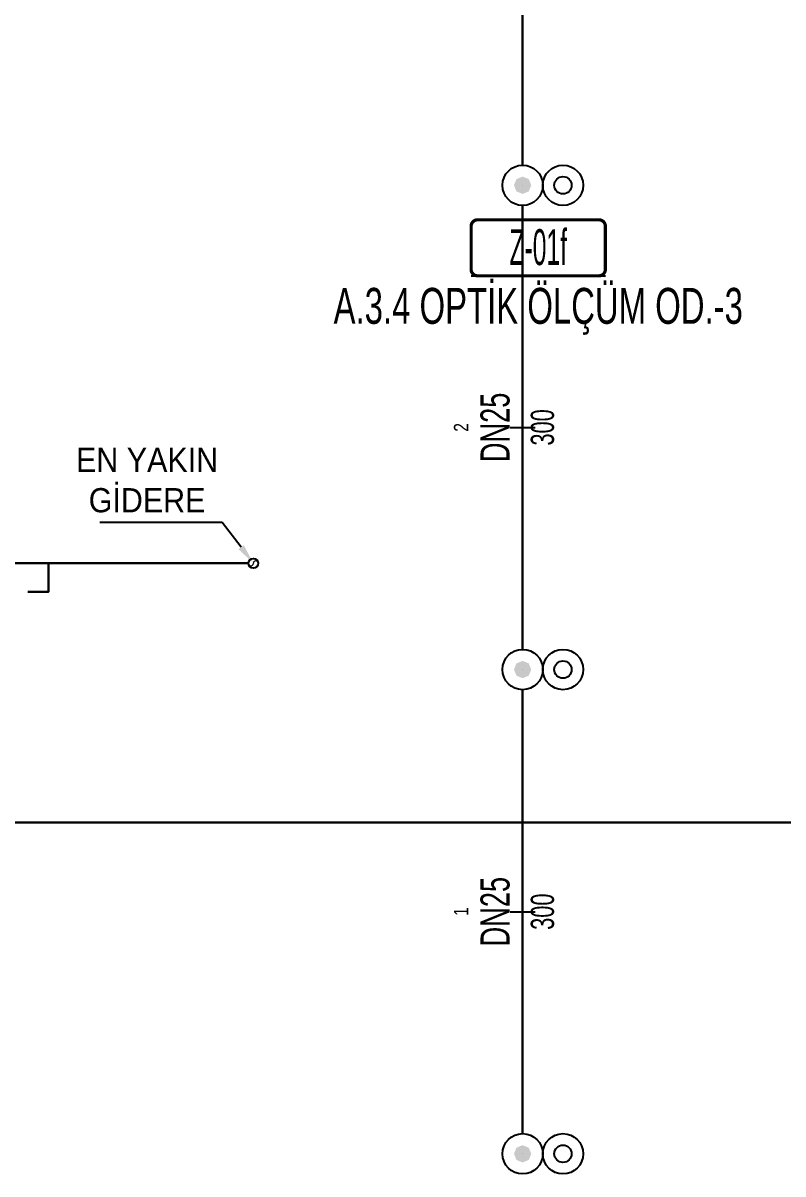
# Model space of a CAD drawing. Header units: centimetres. Extents: x 394264 to 551709, y 50011 to 59011.
# Drawn here: x 495384 to 495855, y 51983 to 52696 of the extents above; entities that cross this region are included whole.
import ezdxf
from ezdxf import colors
from ezdxf.entities.mleader import LeaderData, LeaderLine
from ezdxf.enums import TextEntityAlignment as Align
from ezdxf.math import Vec2, Vec3

# ---------------------------------------------------------------- set-up
doc = ezdxf.new("R2010")
doc.units = ezdxf.units.CM
doc.layers.get('0').update_dxf_attribs({"lineweight": 9})
for name, color, linetype, lineweight in [('-M-FIRE RISER', 7, 'Continuous', 30), ('-M-SPRINKLER PIPE_DRENAJ', 41, 'D', 30), ('-M-SPRINKLER PIPE_DRENAJ-CAP-', 7, 'Continuous', 30), ('-M-YNGN-ZON4', 3, 'SP', 30), ('-M-YNGN-ZON6', 11, 'SP', 30), ('0-KRCN-YNG-YAZI', 71, 'Continuous', 35)]:
    doc.layers.add(name, color=color, linetype=linetype, lineweight=lineweight)
for name, color, linetype in [('-M-MAHAL-DEBILER', 7, 'Continuous'), ('-M-MAHAL-ETIKET-NOT', 7, 'Continuous'), ('-M-MAHAL-ETIKET-NOTM', 7, 'Continuous'), ('-M-MAHAL-ETK-', 7, 'Continuous'), ('-M-MAHAL-HAVA-DEGISIM', 7, 'Continuous'), ('-M-MAHAL-NO', 7, 'Continuous'), ('-M-MAHAL-NOM', 7, 'Continuous'), ('-M-YNGN-BORUID', 7, 'Continuous'), ('-M-YNGN-BORUUZUN', 7, 'Continuous'), ('-M-YNGN-BORUYUK', 7, 'Continuous'), ('-M-YNGN-SPR-YUK', 7, 'Continuous'), ('-M-YNGN-ZON4-CAP-', 7, 'Continuous'), ('-M-YNGN-ZON4-SPR-', 7, 'Continuous')]:
    doc.layers.add(name, color=color, linetype=linetype)
doc.layers.add('-M-YNGN-SPR-CAPCIZGI', color=188, linetype='Continuous', plot=False)
doc.styles.add('-M-ISSO-TEXT-TTF', font='ARIALN.TTF')
doc.styles.add('-M-MHLETK-NOT', font='romans.shx', dxfattribs={"width": 0.7})
doc.styles.add('-M-MHLETK-TEXT', font='ARIALN.TTF', dxfattribs={"width": 0.7})
doc.styles.add('ARIAL', font='arial.ttf', dxfattribs={"width": 0.8, "height": 16})
doc.styles.add('CIZGI', font='tahoma.ttf', dxfattribs={"width": 0.8, "oblique": 20})
doc.styles.add('HCAD', font='HCAD.SHX', dxfattribs={"width": 0.8, "height": 0.2})
doc.styles.add('PIPESIZE', font='hcad.shx', dxfattribs={"width": 0.8})
doc.styles.add('SPR-NOT', font='romans.shx')
doc.styles.get("Standard").update_dxf_attribs({"font": 'arial.ttf'})
doc.linetypes.add('D', pattern='A,12,-1,["D",Standard,S=1,R=0,X=-0.1,Y=-0.5],-1.6', length=14.6)
doc.linetypes.add('SP', pattern='A,2,-0.1,["SP",CIZGI,S=0.14,R=0.2,X=0,Y=-0.07],-0.255', length=2.355)

# ---------------------------------------------------------------- blocks, each defined once
blk = doc.blocks.new('M-MHLETK-YNG')
at = {"layer": '-M-MAHAL-DEBILER', "color": 4, "style": '-M-MHLETK-NOT', "width": 0.5, "flags": 8}
blk.add_attdef('DEBIS', text='', height=0.4, dxfattribs=at).set_placement((-2.173, 2.145), align=Align.MIDDLE_CENTER)
at = {"layer": '-M-MAHAL-DEBILER', "color": 191, "style": '-M-MHLETK-NOT', "width": 0.5, "flags": 8}
blk.add_attdef('DEBIR', text='', height=0.4, dxfattribs=at).set_placement((-1.613, 2.145), align=Align.MIDDLE_CENTER)
at = {"layer": '-M-MAHAL-DEBILER', "color": 31, "style": '-M-MHLETK-NOT', "width": 0.5, "flags": 8}
blk.add_attdef('DEBIF', text='', height=0.4, dxfattribs=at).set_placement((1.585, 2.145), align=Align.MIDDLE_CENTER)
at = {"layer": '-M-MAHAL-DEBILER', "color": 1, "style": '-M-MHLETK-NOT', "width": 0.5, "flags": 8}
blk.add_attdef('DEBIE', text='', height=0.4, dxfattribs=at).set_placement((2.32, 2.145), align=Align.MIDDLE_CENTER)
at = {"layer": '-M-MAHAL-ETIKET-NOT', "color": 3, "style": '-M-MHLETK-NOT', "width": 0.5, "flags": 9}
for tag, p, height in [('KLKTR', (-2.617, 1.425), 0.04), ('HL', (-2.616, 1.493), 0.0286), ('HLA', (-2.521, 1.493), 0.0286), ('RDY-BOY1', (-2.614, 1.37), 0.0286), ('RDY-BOY2', (-2.614, 1.32), 0.0286), ('RDY-BOY3', (-2.614, 1.27), 0.0286), ('RDY-BOY4', (-2.614, 1.22), 0.0286), ('KON-BOY1', (-2.614, 1.14), 0.0286), ('KON-BOY2', (-2.614, 1.09), 0.0286), ('RDY-TIP1', (-2.5, 1.37), 0.0286), ('RDY-TIP2', (-2.5, 1.32), 0.0286), ('RDY-TIP3', (-2.5, 1.27), 0.0286), ('RDY-TIP4', (-2.5, 1.22), 0.0286), ('KON-TIP1', (-2.5, 1.14), 0.0286), ('KON-TIP2', (-2.5, 1.09), 0.0286), ('RDY-ADET1', (-2.389, 1.37), 0.0286), ('RDY-ADET2', (-2.389, 1.32), 0.0286), ('RDY-ADET3', (-2.389, 1.27), 0.0286), ('RDY-ADET4', (-2.389, 1.22), 0.0286), ('KON-ADET1', (-2.389, 1.14), 0.0286), ('KON-ADET2', (-2.389, 1.09), 0.0286), ('VRV-TIP1', (-2.614, 0.759), 0.0286), ('VRV-TIP2', (-2.614, 0.709), 0.0286), ('KON-BOY3', (-2.614, 1.04), 0.0286), ('FCU-TIP1', (-2.614, 0.96), 0.0286), ('FCU-TIP2', (-2.614, 0.91), 0.0286), ('FCU-TIP3', (-2.614, 0.86), 0.0286), ('VRV-ADET1', (-2.524, 0.759), 0.0286), ('VRV-ADET2', (-2.524, 0.709), 0.0286), ('FCU-ADET1', (-2.524, 0.96), 0.0286), ('FCU-ADET2', (-2.524, 0.91), 0.0286), ('FCU-ADET3', (-2.524, 0.86), 0.0286), ('KON-TIP3', (-2.5, 1.04), 0.0286), ('VRV-KAP1', (-2.398, 0.759), 0.0286), ('VRV-KAP2', (-2.398, 0.709), 0.0286), ('FCU-KAP1', (-2.398, 0.96), 0.0286), ('FCU-KAP2', (-2.398, 0.91), 0.0286), ('FCU-KAP3', (-2.398, 0.86), 0.0286), ('KON-ADET3', (-2.389, 1.04), 0.0286)]:
    blk.add_attdef(tag, p, '', height=height, dxfattribs=at)
at = {"layer": '-M-MAHAL-ETIKET-NOT', "color": 3}
for tag, height, style, width, flags, p in [('ALAN', 0.04, '-M-MHLETK-NOT', 0.5, 9, (-2.581, 1.562)), ('KIS', 0.04, '-M-MHLETK-NOT', 0.5, 9, (-2.59, 1.616)), ('RH', 0.04, '-M-MHLETK-NOT', 0.5, 9, (-2.39, 1.616)), ('MAH-ADI', 1.111, '-M-ISSO-TEXT-TTF', 0.8, 8, (0, -0.931))]:
    blk.add_attdef(tag, text='', height=height, dxfattribs=dict(at, style=style, width=width, flags=flags)).set_placement(p, align=Align.MIDDLE_CENTER)
at = {"layer": '-M-MAHAL-ETIKET-NOTM', "color": 3, "style": '-M-ISSO-TEXT-TTF', "width": 0.8, "flags": 8}
blk.add_attdef('MAH-ADI2', text='', height=1.111, dxfattribs=at).set_placement((0, -2.549), align=Align.MIDDLE_CENTER)
at = {"layer": '-M-MAHAL-HAVA-DEGISIM', "style": '-M-MHLETK-NOT', "width": 0.5, "flags": 8}
for tag, p in [('HAVADEG', (0, 3.611)), ('HAVA', (0, 2.399))]:
    blk.add_attdef(tag, text='', height=0.6, dxfattribs=at).set_placement(p, align=Align.MIDDLE_CENTER)
blk.add_wipeout([(-2.078, 1.735), (2.078, 1.735), (2.078, 0), (-2.078, 0)]).dxf.layer = '-M-MAHAL-ETK-'
at = {"layer": '-M-MAHAL-ETK-', "color": 0}
for p, q in [((-2.078, 0), (2.078, 0)), ((-1.161, 0), (-1.161, 0))]:
    blk.add_line(p, q, dxfattribs=at)
blk.add_lwpolyline([(-1.878, 1.735, 0.1, 0.1, 0), (1.878, 1.735, 0.1, 0.1, -0.414214), (2.078, 1.535, 0.1, 0.1, 0), (2.078, 0.2, 0.1, 0.1, -0.414214), (1.878, 0, 0.1, 0.1, 0), (-1.878, 0, 0.1, 0.1, -0.414214), (-2.078, 0.2, 0.1, 0.1, 0), (-2.078, 1.535, 0.1, 0.1, -0.414214)], format="xyseb", close=True, dxfattribs=at)
at = {"layer": '-M-MAHAL-ETIKET-NOT', "color": 3, "style": '-M-MHLETK-NOT', "width": 0.5, "flags": 9}
for tag, p in [('YUKSEKLIK', (-2.324, 1.562)), ('YAZ', (-2.178, 1.616))]:
    blk.add_attdef(tag, text='', height=0.04, dxfattribs=at).set_placement(p, align=Align.MIDDLE_CENTER)
for tag, p in [('AHU', (-2.225, 1.439)), ('SHG', (-2.225, 1.493)), ('LHG', (-2.132, 1.493)), ('HG', (-2.039, 1.493)), ('HGA', (-1.962, 1.493)), ('EF', (-1.962, 1.439)), ('RDY-ISI1', (-2.265, 1.37)), ('RDY-ISI2', (-2.265, 1.32)), ('RDY-ISI3', (-2.265, 1.27)), ('RDY-ISI4', (-2.265, 1.22)), ('KON-ISI1', (-2.265, 1.14)), ('KON-ISI2', (-2.265, 1.09)), ('RDY-BNP1', (-2.102, 1.37)), ('RDY-BNP2', (-2.102, 1.32)), ('RDY-BNP3', (-2.102, 1.27)), ('RDY-BNP4', (-2.102, 1.22)), ('KON-BNP1', (-2.102, 1.14)), ('KON-BNP2', (-2.102, 1.09)), ('RDY-BNK1', (-1.964, 1.37)), ('RDY-BNK2', (-1.964, 1.32)), ('RDY-BNK3', (-1.964, 1.27)), ('RDY-BNK4', (-1.964, 1.22)), ('KON-BNK1', (-1.964, 1.14)), ('KON-BNK2', (-1.964, 1.09)), ('VRV-DUY1', (-2.272, 0.759)), ('VRV-DUY2', (-2.272, 0.709)), ('FCU-DUY1', (-2.272, 0.96)), ('FCU-DUY2', (-2.272, 0.91)), ('FCU-DUY3', (-2.272, 0.86)), ('KON-ISI3', (-2.265, 1.04)), ('VRV-SOG1', (-2.154, 0.759)), ('VRV-SOG2', (-2.154, 0.709)), ('FCU-SOG1', (-2.154, 0.96)), ('FCU-SOG2', (-2.154, 0.91)), ('FCU-SOG3', (-2.154, 0.86)), ('KON-BNP3', (-2.102, 1.04)), ('VRV-ISI1', (-2.044, 0.759)), ('VRV-ISI2', (-2.044, 0.709)), ('FCU-ISI1', (-2.044, 0.96)), ('FCU-ISI2', (-2.044, 0.91)), ('FCU-ISI3', (-2.044, 0.86)), ('KON-BNK3', (-1.964, 1.04)), ('VRV-DEBI1', (-1.95, 0.759)), ('VRV-DEBI2', (-1.95, 0.709)), ('FCU-DEBI1', (-1.95, 0.96)), ('FCU-DEBI2', (-1.95, 0.91)), ('FCU-DEBI3', (-1.95, 0.86)), ('VRV-BNP1', (-1.831, 0.759)), ('VRV-BNP2', (-1.831, 0.709)), ('FCU-BNP1', (-1.831, 0.96)), ('FCU-BNP2', (-1.831, 0.91)), ('FCU-BNP3', (-1.831, 0.86)), ('VRV-BNK1', (-1.614, 0.759)), ('VRV-BNK2', (-1.614, 0.709)), ('FCU-BNK1', (-1.614, 0.96)), ('FCU-BNK2', (-1.614, 0.91)), ('FCU-BNK3', (-1.614, 0.86))]:
    blk.add_attdef(tag, p, '', height=0.0286, dxfattribs=at)
at = {"layer": '-M-MAHAL-NO', "color": 7, "style": '-M-MHLETK-TEXT', "width": 0.6, "flags": 8}
blk.add_attdef('MAH-NO', text='', height=1.111, dxfattribs=at).set_placement((0, 0.889), align=Align.MIDDLE_CENTER)
at = {"layer": '-M-MAHAL-NOM', "color": 7, "style": '-M-MHLETK-TEXT', "width": 0.6, "flags": 8}
blk.add_attdef('MAH-NOM', text='', height=1.111, dxfattribs=at).set_placement((0, 0.889), align=Align.MIDDLE_CENTER)
blk = doc.blocks.new('*U68')
at = {"color": 0, "linetype": 'Continuous', "lineweight": 25}
blk.add_circle((0, 0), 3, dxfattribs=at)
at = {"color": 8, "linetype": 'Continuous', "lineweight": 5}
for centre, start, end in [((0, 1.5), 90, 270), ((0, -1.5), 270, 90)]:
    blk.add_arc(centre, 1.5, start, end, dxfattribs=at)
blk = doc.blocks.new('SP-C-PU-12')
at = {"ltscale": 10}
blk.add_line((0, 0), (0, 0), dxfattribs=at)
at = {"color": 1, "linetype": 'Continuous'}
for centre in [(0, 0), (25, 0)]:
    blk.add_circle(centre, 12.5, dxfattribs=at)
at = {"ltscale": 10}
blk.add_circle((25, 0), 5.37, dxfattribs=at)
for points in [[(-5.37, 0), (-3.8, 3.8), (-3.8, -3.8), (0, 5.37)], [(-3.8, -3.8), (0, 5.37), (0, -5.37), (3.8, 3.8)], [(0, -5.37), (3.8, 3.8), (3.8, -3.8), (5.37, 0)]]:
    blk.add_solid(points, dxfattribs=at)
at = {"layer": '-M-YNGN-SPR-YUK', "style": 'SPR-NOT', "width": 0.5, "flags": 9}
for tag, p in [('YUK', (0, 17.77)), ('CAP', (0, 14.42)), ('TIP', (0.2, 10.78))]:
    blk.add_attdef(tag, text='', height=2.5, dxfattribs=at).set_placement(p, align=Align.MIDDLE_CENTER)
blk = doc.blocks.new('SPRKL100')
at = {"layer": '-M-YNGN-SPR-CAPCIZGI'}
blk.add_line((0, 0.431), (0, -0.431), dxfattribs=at)
at = {"layer": '-M-YNGN-BORUID', "color": 0, "style": 'HCAD', "width": 0.8, "flags": 1}
blk.add_attdef('DIC', text='', height=0.4, dxfattribs=at).set_placement((0, -1.693), align=Align.CENTER)
at = {"layer": '-M-YNGN-BORUUZUN', "color": 0, "style": 'HCAD', "width": 0.7}
blk.add_attdef('BOY', text='', height=0.8, dxfattribs=at).set_placement((0, -1.08), align=Align.CENTER)
at = {"layer": '-M-YNGN-BORUYUK', "color": 6, "style": 'PIPESIZE', "width": 0.8}
blk.add_attdef('YUK', text='', height=0.5, dxfattribs=at).set_placement((0, 1.866), align=Align.CENTER)
at = {"color": 0, "style": 'PIPESIZE', "width": 0.7}
blk.add_attdef('CAP', text='', height=1, dxfattribs=at).set_placement((0, 0.45), align=Align.CENTER)
blk = doc.blocks.new('A$C69E72E55')
at = {"layer": '-M-YNGN-ZON4', "ltscale": 50}
for p, q in [((495693.46, 52607.56), (495693.46, 52882.56)), ((495693.46, 52307.56), (495693.46, 52582.56)), ((495693.46, 52007.56), (495693.46, 52282.56))]:
    blk.add_line(p, q, dxfattribs=at)
at = {"layer": '-M-YNGN-ZON4-CAP-', "xscale": 18, "yscale": 18, "zscale": 18, "rotation": 90}
for p, values in [((495693.46, 52445.06), {'YUK': '2', 'CAP': 'DN25', 'BOY': '300'}), ((495693.46, 52145.06), {'YUK': '1', 'CAP': 'DN25', 'BOY': '300'})]:
    blk.add_blockref('SPRKL100', p, dxfattribs=at).add_auto_attribs(values)
at = {"layer": '-M-YNGN-ZON4-SPR-', "color": 3}
for p in [(495693.46, 52595.06), (495693.46, 52295.06), (495693.46, 51995.06)]:
    blk.add_blockref('SP-C-PU-12', p, dxfattribs=at)
blk = doc.blocks.new('A$C69E72EB0')
at = {"layer": '-M-YNGN-ZON6', "ltscale": 50}
blk.add_line((495242.58, 52200.4), (497454.75, 52200.4), dxfattribs=at)

msp = doc.modelspace()

# ---------------------------------------------------------------- linework, layer by layer
at = {"layer": '-M-SPRINKLER PIPE_DRENAJ', "linetype": 'D', "ltscale": 9}
msp.add_line((494776.99, 52360.89), (495523.75, 52360.89), dxfattribs=at)
at = {"layer": '-M-SPRINKLER PIPE_DRENAJ-CAP-', "ltscale": 100}
msp.add_lwpolyline([(495387.06, 52343.26), (495399.94, 52343.26), (495399.94, 52360.89)], dxfattribs=at)

# ---------------------------------------------------------------- block references
at = {"layer": '-M-FIRE RISER', "linetype": 'Continuous', "rotation": 270.0000000000001}
msp.add_blockref('*U68', (495526.75, 52360.89), dxfattribs=at)
at = {"layer": '-M-MAHAL-ETK-', "xscale": 20, "yscale": 20, "zscale": 20}
msp.add_blockref('M-MHLETK-YNG', (495703.14, 52538.97), dxfattribs=at).add_auto_attribs({'MAH-NO': 'Z-01f', 'MAH-ADI': 'A.3.4 OPTİK ÖLÇÜM OD.-3'})

# ---------------------------------------------------------------- leaders
at = {"layer": '0-KRCN-YNG-YAZI', "color": 61}
ml = msp.add_multileader_mtext('Standard', dxfattribs=at)
ml.set_content('\\W0.9;EN YAKIN\\PGİDERE', color=61, style='ARIAL')
ml.set_leader_properties(color=256)
ml.build(insert=Vec2(0, 0))
ml.multileader.update_dxf_attribs({"text_left_attachment_type": 5, "text_right_attachment_type": 5, "dogleg_length": 0.667, "arrow_head_size": 12.5})
ctx = ml.context
ctx.base_point, ctx.char_height, ctx.arrow_head_size, ctx.landing_gap_size, ctx.plane_origin = Vec3(495415.1, 52386.25), 15, 12.5, 3.33, Vec3(495327.3, 52664.77)
ctx.left_attachment, ctx.right_attachment, ctx.text_align_type, ctx.attachment_type = 5, 5, 1, 1
notes = []
notes.append((ctx, [(0, (1, 1, 0), (495507.36, 52386.25), (-1, 0), 0.667, [(0, [(495526.75, 52360.89)], 0, [])])]))
ctx.mtext.insert, ctx.mtext.rotation, ctx.mtext.width, ctx.mtext.alignment, ctx.mtext.flow_direction = Vec3(495460.9, 52432.46), 6.283185, 389.572, 2, 5
for ctx, leaders in notes:
    for number, flags, end, landing, length, lines in leaders:
        leader = LeaderData()
        leader.index, (leader.has_last_leader_line, leader.has_dogleg_vector, leader.attachment_direction) = number, flags
        leader.last_leader_point, leader.dogleg_vector, leader.dogleg_length = Vec3(end), Vec3(landing), length
        for number, points, colour, breaks in lines:
            line = LeaderLine()
            line.index, line.vertices, line.color, line.breaks = number, Vec3.list(points), colors.encode_raw_color(colour), breaks
            leader.lines.append(line)
        ctx.leaders.append(leader)

# ---------------------------------------------------------------- next in the draw order: block references
at = {"layer": '-M-YNGN-ZON4', "ltscale": 50}
msp.add_blockref('A$C69E72E55', (0, 0), dxfattribs=at)
at = {"layer": '-M-YNGN-ZON6', "ltscale": 50}
msp.add_blockref('A$C69E72EB0', (0, 0), dxfattribs=at)

doc.saveas('drawing.dxf')
